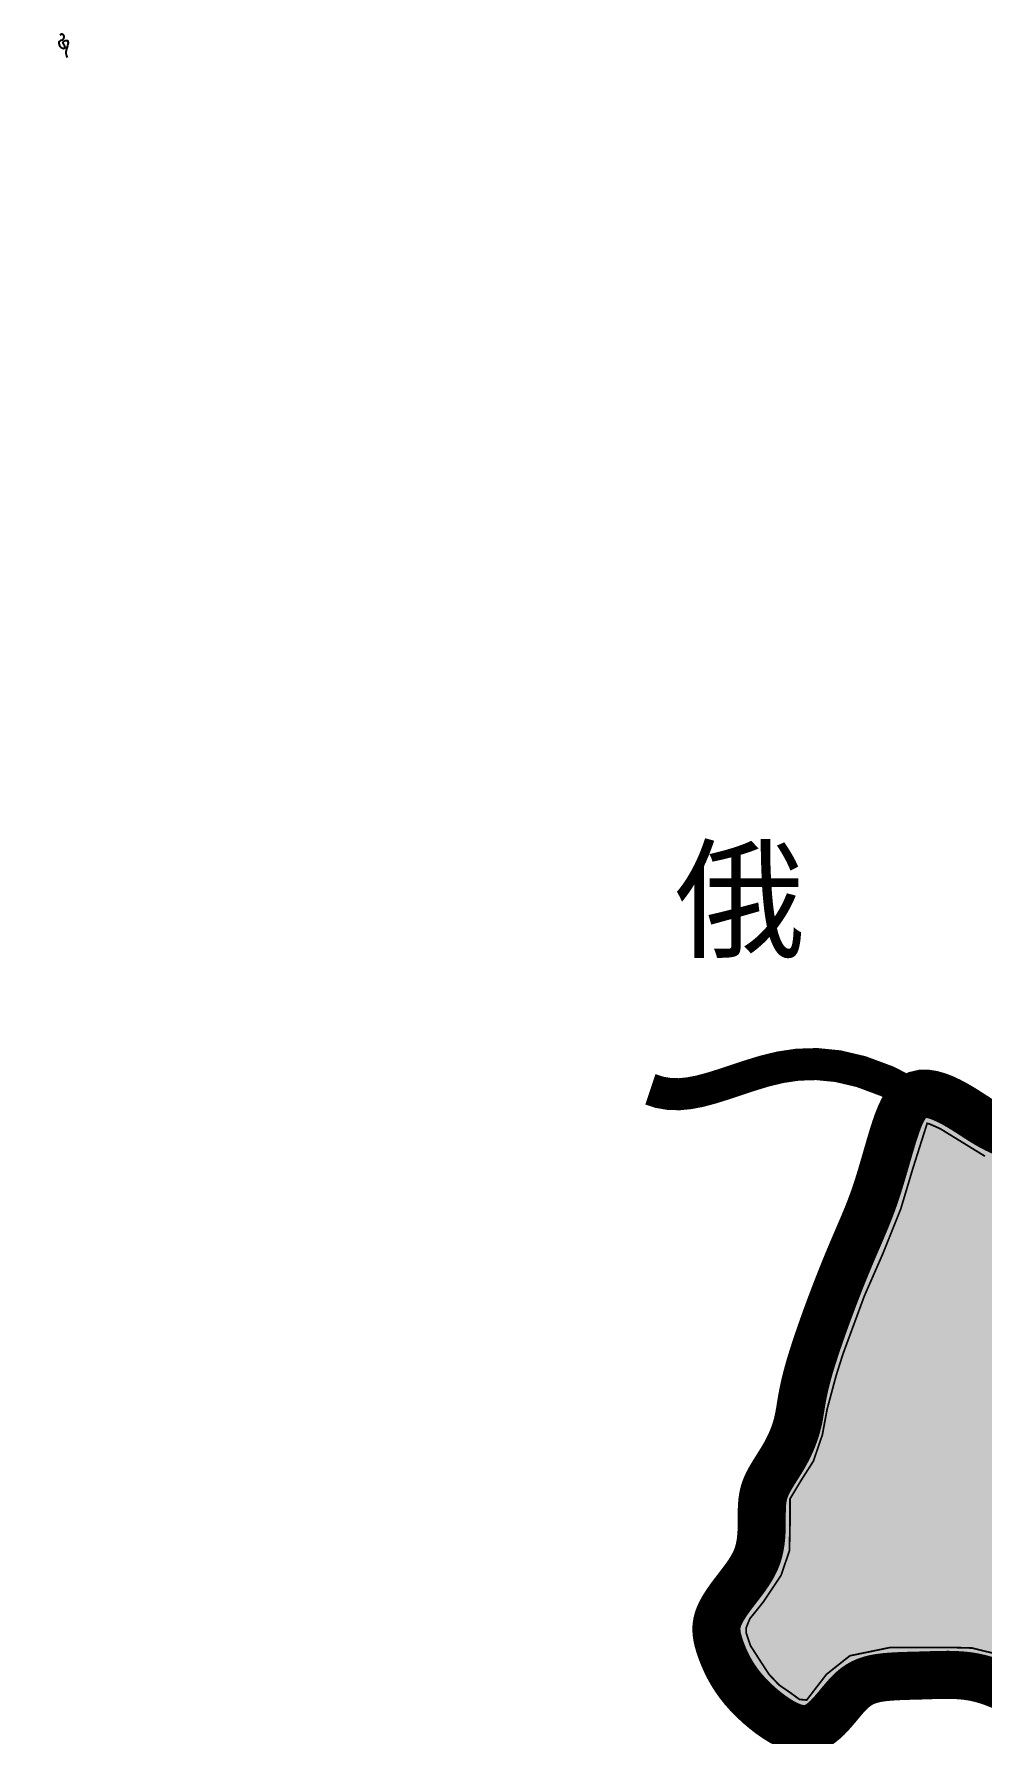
# Model space of a CAD drawing. Extents: x 13573007 to 22079938, y 2388446 to 8397471.
# Drawn here: x 19179225 to 19712520, y 7345831 to 8303169 of the extents above; entities that cross this region are included whole.
import ezdxf

# ---------------------------------------------------------------- set-up
doc = ezdxf.new("R2010")
doc.units = 0
doc.header["$MEASUREMENT"] = 0
doc.linetypes.add('ACAD_ISO10W100', pattern=[18.5, 12, -3, 0.5, -3])
for name, color, linetype in [('5黄河中游经济区', 30, 'CONTINUOUS'), ('BOUNDY', 13, 'CONTINUOUS'), ('注记', 7, 'CONTINUOUS'), ('片区', 3, 'CONTINUOUS'), ('边界', 7, 'CONTINUOUS')]:
    doc.layers.add(name, color=color, linetype=linetype)
doc.styles.get("Standard").update_dxf_attribs({"font": 'simhei.ttf'})

msp = doc.modelspace()

# ---------------------------------------------------------------- hatches: boundary and pattern name
at = {"layer": '5黄河中游经济区'}
msp.add_hatch(color=256, dxfattribs=at).paths.add_polyline_path([(17441418, 6608166), (17491377, 6421441), (17469907, 6391040), (17494084, 6337222), (17537918, 6288939), (17537470, 6239761), (17562518, 6229479), (17633438, 6269395), (17730176, 6269395), (17769009, 6242709), (17761468, 6211830), (17707593, 6149390), (17670600, 6116803), (17732392, 6080050), (17759629, 6051654), (17765166, 6032244), (17817428, 6014555), (17821263, 5983124), (17839687, 5938418), (17868615, 5934725), (17894664, 5890953), (17954730, 5886890), (17964823, 5908028), (17945843, 5954587), (18011319, 5969124), (18082371, 5951891), (18172129, 5988138), (18216213, 5983349), (18229630, 5914380), (18140377, 5795590), (18125999, 5739600), (18207776, 5656066), (18335813, 5680286), (18427086, 5713512), (18445116, 5839094), (18495260, 5940461), (18556109, 5962424), (18588892, 5899722), (18539650, 5832632), (18530244, 5767826), (18631545, 5733187), (18706245, 5672839), (18771038, 5666645), (18808787, 5688044), (18821745, 5724086), (18835267, 5744359), (18834140, 5790538), (18878650, 5837842), (18942316, 5921188), (19027898, 5952203), (19085793, 5990993), (19101380, 5963649), (19156731, 6011342), (19199039, 6013568), (19253580, 6112559), (19298029, 6110953), (19332810, 6136497), (19426799, 6150312), (19462045, 6188304), (19436707, 6251666), (19436129, 6325077), (19459748, 6335775), (19471708, 6394714), (19525868, 6434801), (19549862, 6409104), (19547463, 6354285), (19571458, 6346748), (19666751, 6398483), (19684576, 6381352), (19725367, 6415271), (19771185, 6420498), (19798950, 6498272), (19892873, 6526024), (19917210, 6474289), (19952732, 6431589), (19952344, 6396514), (19938501, 6386205), (19962658, 6341442), (20014227, 6332218), (20077468, 6347953), (20087364, 6379729), (20077246, 6428577), (20077789, 6488804), (20088917, 6502097), (20120130, 6489346), (20150258, 6419625), (20165729, 6414199), (20218123, 6485085), (20358372, 6566289), (20391861, 6599686), (20434724, 6617435), (20481262, 6622638), (20563927, 6703734), (20525563, 6810828), (20471781, 6896589), (20399236, 6853083), (20380975, 6865835), (20361713, 6899840), (20340162, 6955964), (20342619, 7032091), (20316258, 7081893), (20294160, 7095248), (20303415, 7137004), (20340938, 7114251), (20359950, 7118501), (20389718, 7103499), (20408480, 7125502), (20405978, 7159507), (20427949, 7188223), (20418736, 7233517), (20468726, 7265135), (20483340, 7291464), (20469989, 7309317), (20437259, 7299580), (20400313, 7275655), (20373254, 7316744), (20347303, 7357467), (20379139, 7416072), (20487024, 7544587), (20508097, 7555552), (20520748, 7541667), (20541013, 7517956), (20552026, 7530248), (20534405, 7627244), (20560502, 7684503), (20584576, 7716009), (20581089, 7826323), (20627706, 7992117), (20618365, 8016097), (20545074, 8085988), (20526603, 8084078), (20465716, 8030347), (20382916, 8021010), (20344400, 7999942), (20302991, 8027004), (20270792, 8131177), (20258109, 8151770), (20212215, 8172975), (20168113, 8154697), (20131002, 8171093), (20140145, 8199047), (20158163, 8231302), (20133667, 8293946), (20062289, 8281547), (20042529, 8250386), (20002192, 8200391), (19994662, 8185339), (20047370, 8175932), (20061084, 8149322), (20068976, 8111376), (20052911, 8073585), (20016574, 8013247), (19932493, 7815704), (19953006, 7791686), (19945387, 7750679), (19910808, 7737791), (19873298, 7719045), (19829928, 7678039), (19771319, 7663979), (19722088, 7676281), (19678717, 7695613), (19658204, 7646991), (19616599, 7527116), (19600775, 7486110), (19590811, 7445103), (19573815, 7408783), (19580848, 7376564), (19614255, 7356060), (19647075, 7382422), (19688688, 7386522), (19715648, 7385937), (19742022, 7370706), (19767809, 7361918), (19784220, 7380078), (19798286, 7405854), (19826505, 7422894), (19851034, 7424600), (19877408, 7424600), (19891474, 7416984), (19910229, 7407611), (19924295, 7399996), (19938361, 7382422), (19962390, 7370120), (19977043, 7354889), (19996383, 7337314), (20018069, 7317983), (20040340, 7302166), (20052648, 7286935), (20057337, 7269361), (20067222, 7246154), (20070153, 7229166), (20070739, 7215692), (20061361, 7205733), (20042606, 7202218), (20018577, 7198118), (20000994, 7195189), (19962899, 7209248), (19938283, 7202804), (19881432, 7196946), (19848612, 7184058), (19827512, 7172928), (19800552, 7169413), (19780626, 7150081), (19753079, 7133093), (19732566, 7125477), (19710295, 7113761), (19693776, 7102913), (19676888, 7079199), (19673372, 7054009), (19664580, 7038192), (19655789, 7021789), (19635276, 7010659), (19624726, 7001286), (19603627, 6984883), (19580990, 6971674), (19555789, 6962887), (19530587, 6960544), (19510074, 6961716), (19496008, 6962301), (19481356, 6954686), (19473736, 6937112), (19454982, 6914851), (19429194, 6889661), (19405164, 6871501), (19385237, 6853341), (19359449, 6845725), (19341867, 6845725), (19325456, 6846311), (19304357, 6850412), (19290291, 6859785), (19270950, 6867986), (19249851, 6879702), (19233441, 6893176), (19215858, 6898448), (19188898, 6893762), (19167213, 6877359), (19149630, 6853341), (19141425, 6821122), (19132991, 6780408), (19147057, 6751118), (19157606, 6735301), (19174603, 6720656), (19181636, 6708354), (19187497, 6698395), (19187497, 6683164), (19181636, 6670276), (19172259, 6659146), (19162295, 6645672), (19146471, 6636299), (19122441, 6627512), (19097825, 6611695), (19073796, 6594121), (19050939, 6577133), (19002293, 6517966), (18967128, 6499806), (18926688, 6485747), (18893281, 6465243), (18852619, 6450502), (18820168, 6452626), (18763318, 6454969), (18726394, 6456726), (18684196, 6457898), (18654305, 6460241), (18625587, 6453212), (18579872, 6436223), (18523608, 6415134), (18455036, 6381157), (18420572, 6364432), (18382361, 6340151), (18363020, 6328434), (18350126, 6329020), (18335474, 6334878), (18324924, 6336636), (18311444, 6340151), (18301014, 6359023), (18288120, 6374840), (18262332, 6374840), (18232441, 6377769), (18178521, 6383627), (18159180, 6392414), (18128118, 6411746), (18098227, 6428149), (18058959, 6446309), (18034930, 6451581), (18010314, 6459782), (17996248, 6477357), (17984526, 6498446), (17952878, 6509576), (17926504, 6519535), (17899544, 6531837), (17879617, 6537109), (17845038, 6547068), (17812664, 6550096), (17771060, 6549510), (17748793, 6547167), (17731800, 6548924), (17689024, 6553611), (17648114, 6561816), (17610503, 6570013), (17571829, 6576457), (17530224, 6587002), (17497410, 6594617), (17475143, 6602233), (17454633, 6608677), (17439398, 6615706)])

# ---------------------------------------------------------------- linework, layer by layer
at = {"layer": 'BOUNDY', "color": 2, "linetype": 'Continuous'}
msp.add_lwpolyline([(19193873, 8302730), (19194876, 8303169), (19195627, 8302755), (19196082, 8301753), (19195894, 8300406), (19195223, 8299639), (19194165, 8299407), (19193270, 8298700), (19193212, 8297778), (19193526, 8296765), (19193914, 8296096), (19194494, 8295573), (19195773, 8294985), (19196589, 8295285), (19196691, 8295795), (19196489, 8296633), (19195795, 8297411), (19195437, 8297942), (19195781, 8298709), (19196487, 8299159), (19196922, 8299457), (19198025, 8299432), (19198428, 8298234), (19198175, 8296420), (19197481, 8294860), (19197265, 8293831), (19197180, 8292923), (19197212, 8292265), (19197294, 8291543), (19197479, 8290844), (19197668, 8290214), (19197819, 8289848)], dxfattribs=at)
at = {"layer": 'BOUNDY', "linetype": 'ACAD_ISO10W100', "const_width": 18050}
msp.add_lwpolyline([(19675295, 7705109), (19659393, 7713150), (19644961, 7718510), (19631875, 7721581), (19620009, 7722751), (19609238, 7722410), (19599437, 7720950), (19590481, 7718759), (19582243, 7716227), (19574607, 7713699), (19567487, 7711333), (19560804, 7709244), (19554480, 7707544), (19548437, 7706347), (19542596, 7705767), (19536878, 7705915), (19531206, 7706907), (19526336, 7708533)], dxfattribs=at)
at = {"layer": 'BOUNDY', "linetype": 'Continuous', "ltscale": 5, "const_width": 27075, "flags": 128}
msp.add_lwpolyline([(19727009, 7683540), (19724014, 7684804), (19721154, 7686136), (19718451, 7687535), (19715873, 7688996), (19713375, 7690512), (19710912, 7692077), (19708439, 7693684), (19705910, 7695326), (19703281, 7696995), (19700507, 7698686), (19697561, 7700379), (19694483, 7702000), (19691332, 7703463), (19688169, 7704683), (19685052, 7705573), (19682039, 7706048), (19679191, 7706021), (19676565, 7705407), (19674207, 7704144), (19672097, 7702272), (19670202, 7699855), (19668489, 7696960), (19666924, 7693649), (19665475, 7689989), (19664107, 7686044), (19662787, 7681878), (19661485, 7677551), (19660185, 7673102), (19658874, 7668565), (19657541, 7663972), (19656173, 7659359), (19654757, 7654757), (19653280, 7650202), (19651730, 7645725), (19650096, 7641342), (19648368, 7636985), (19646536, 7632568), (19644593, 7628003), (19642529, 7623204), (19640335, 7618085), (19638003, 7612557), (19635523, 7606536), (19632901, 7599976), (19630189, 7592999), (19627457, 7585771), (19624771, 7578456), (19622198, 7571219), (19619807, 7564225), (19617665, 7557639), (19615839, 7551625), (19614375, 7546306), (19613233, 7541635), (19612350, 7537525), (19611664, 7533886), (19611113, 7530630), (19610635, 7527667), (19610167, 7524910), (19609648, 7522270), (19609026, 7519673), (19608293, 7517104), (19607454, 7514563), (19606512, 7512051), (19605470, 7509567), (19604332, 7507111), (19603102, 7504684), (19601783, 7502285), (19600384, 7499915), (19598937, 7497576), (19597479, 7495269), (19596048, 7492995), (19594680, 7490758), (19593414, 7488557), (19592286, 7486396), (19591333, 7484276), (19590584, 7482195), (19590020, 7480135), (19589616, 7478075), (19589346, 7475994), (19589181, 7473871), (19589097, 7471683), (19589066, 7469411), (19589062, 7467033), (19589057, 7464535), (19589024, 7461936), (19588934, 7459262), (19588758, 7456541), (19588469, 7453798), (19588037, 7451061), (19587435, 7448355), (19586634, 7445708), (19585615, 7443139), (19584400, 7440647), (19583022, 7438222), (19581513, 7435855), (19579905, 7433537), (19578229, 7431261), (19576519, 7429016), (19574806, 7426793), (19573121, 7424587), (19571492, 7422399), (19569944, 7420232), (19568506, 7418090), (19567202, 7415977), (19566060, 7413896), (19565105, 7411851), (19564365, 7409845), (19563859, 7407878), (19563579, 7405930), (19563511, 7403976), (19563642, 7401992), (19563957, 7399955), (19564442, 7397839), (19565083, 7395620), (19565865, 7393274), (19566781, 7390784), (19567847, 7388161), (19569082, 7385424), (19570509, 7382589), (19572149, 7379676), (19574023, 7376704), (19576153, 7373689), (19578560, 7370651), (19581252, 7367613), (19584180, 7364622), (19587282, 7361729), (19590496, 7358988), (19593760, 7356450), (19597012, 7354168), (19600189, 7352193), (19603231, 7350577), (19606087, 7349363), (19608765, 7348546), (19611283, 7348112), (19613661, 7348046), (19615919, 7348336), (19618075, 7348965), (19620149, 7349921), (19622161, 7351188), (19624126, 7352745), (19626051, 7354539), (19627936, 7356510), (19629783, 7358598), (19631594, 7360742), (19633372, 7362884), (19635118, 7364961), (19636833, 7366915), (19638525, 7368696), (19640227, 7370299), (19641975, 7371728), (19643807, 7372989), (19645760, 7374087), (19647871, 7375027), (19650178, 7375815), (19652719, 7376455), (19655518, 7376956), (19658552, 7377336), (19661785, 7377617), (19665182, 7377819), (19668706, 7377964), (19672322, 7378074), (19675995, 7378169), (19679687, 7378271), (19683370, 7378392), (19687036, 7378510), (19690683, 7378592), (19694311, 7378607), (19697916, 7378522), (19701499, 7378307), (19705057, 7377928), (19708589, 7377355), (19712092, 7376567), (19715557, 7375583), (19718972, 7374437), (19722327, 7373159), (19725612, 7371783), (19728815, 7370339)], dxfattribs=at)
at = {"layer": '片区', "color": 51, "const_width": 1000, "flags": 128}
msp.add_lwpolyline([(19714741, 7670834), (19696693, 7681934), (19689605, 7686313), (19683544, 7689013), (19682196, 7689347), (19674093, 7663747), (19667351, 7641174), (19657246, 7615909), (19646793, 7591989), (19634646, 7558992), (19630935, 7547200), (19625875, 7528337), (19623179, 7513845), (19618133, 7499027), (19611044, 7487911), (19604984, 7477799), (19604984, 7465003), (19604636, 7448489), (19599924, 7434682), (19589805, 7419521), (19582343, 7410233), (19580314, 7405177), (19580314, 7402144), (19582677, 7395073), (19588751, 7385637), (19593129, 7378901), (19598870, 7372841), (19605264, 7368462), (19610323, 7364752), (19614368, 7364417), (19625501, 7378901), (19638650, 7389348), (19661571, 7394062), (19694958, 7394062), (19707426, 7393727), (19726649, 7389005)], dxfattribs=at)
at = {"layer": '边界', "linetype": 'ACAD_ISO10W100', "ltscale": 0.5, "const_width": 4000}
msp.add_lwpolyline([(19686954, 7695058), (19667203, 7706416), (19649880, 7714270), (19634722, 7719127), (19621467, 7721494), (19609853, 7721880), (19599619, 7720793), (19590503, 7718739), (19582243, 7716227), (19574607, 7713699), (19567487, 7711333), (19560804, 7709244), (19554480, 7707544), (19548437, 7706347), (19542596, 7705767), (19536878, 7705915), (19531206, 7706907), (19526336, 7708533)], dxfattribs=at)

# ---------------------------------------------------------------- texts
at = {"layer": '注记', "linetype": 'Continuous', "insert": (19539913, 7842498), "char_height": 54150, "width": 99277.51, "attachment_point": 1}
msp.add_mtext('\\fￋￎￌﾣﾤ|b0|i0|c134|p54;俄', dxfattribs=at)

doc.saveas('drawing.dxf')
